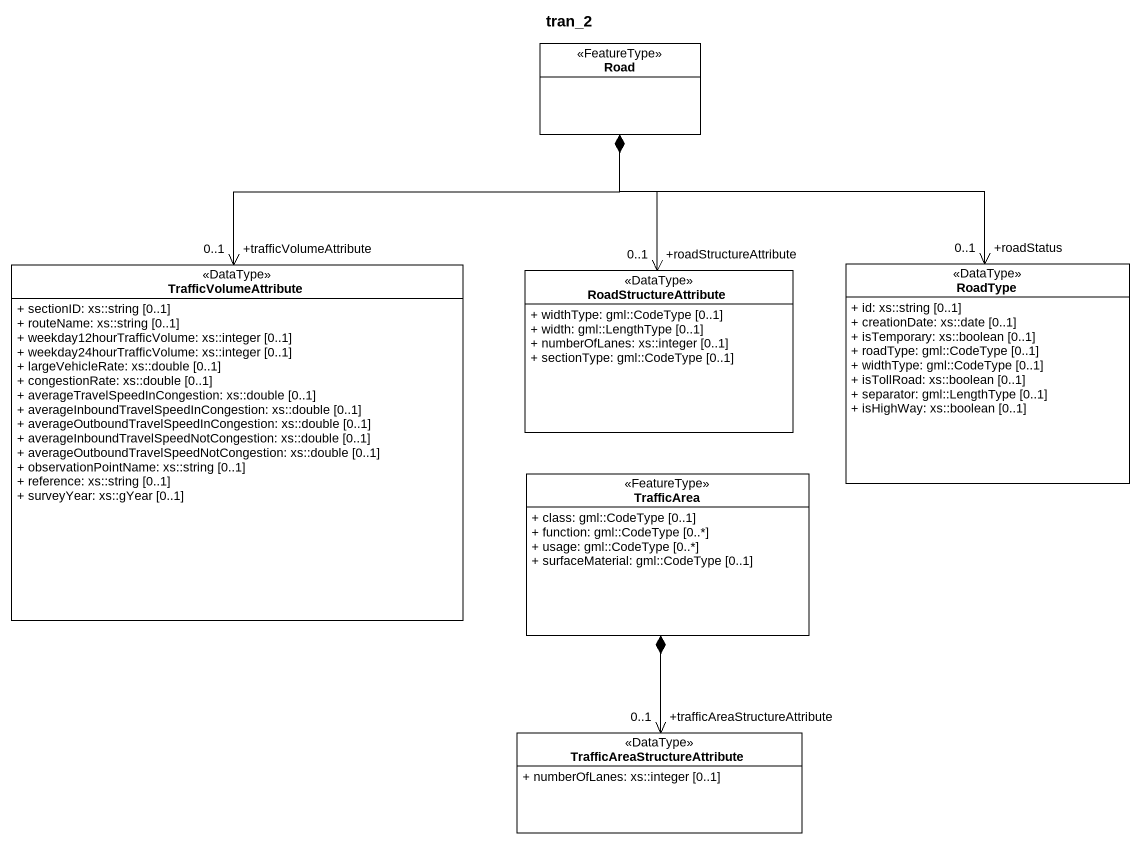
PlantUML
@startuml
title tran_2
hide circle
hide empty members
skinparam classAttributeIconSize 0
class Road <<FeatureType>> #FFFFFF
class TrafficVolumeAttribute <<DataType>> #FFFFFF {
  + sectionID: xs::string [0..1]
  + routeName: xs::string [0..1]
  + weekday12hourTrafficVolume: xs::integer [0..1]
  + weekday24hourTrafficVolume: xs::integer [0..1]
  + largeVehicleRate: xs::double [0..1]
  + congestionRate: xs::double [0..1]
  + averageTravelSpeedInCongestion: xs::double [0..1]
  + averageInboundTravelSpeedInCongestion: xs::double [0..1]
  + averageOutboundTravelSpeedInCongestion: xs::double [0..1]
  + averageInboundTravelSpeedNotCongestion: xs::double [0..1]
  + averageOutboundTravelSpeedNotCongestion: xs::double [0..1]
  + observationPointName: xs::string [0..1]
  + reference: xs::string [0..1]
  + surveyYear: xs::gYear [0..1]
}
class RoadStructureAttribute <<DataType>> #FFFFFF {
  + widthType: gml::CodeType [0..1]
  + width: gml::LengthType [0..1]
  + numberOfLanes: xs::integer [0..1]
  + sectionType: gml::CodeType [0..1]
}
class RoadType <<DataType>> #FFFFFF {
  + id: xs::string [0..1]
  + creationDate: xs::date [0..1]
  + isTemporary: xs::boolean [0..1]
  + roadType: gml::CodeType [0..1]
  + widthType: gml::CodeType [0..1]
  + isTollRoad: xs::boolean [0..1]
  + separator: gml::LengthType [0..1]
  + isHighWay: xs::boolean [0..1]
}
class TrafficArea <<FeatureType>> #FFFFFF {
  + class: gml::CodeType [0..1]
  + function: gml::CodeType [0..*]
  + usage: gml::CodeType [0..*]
  + surfaceMaterial: gml::CodeType [0..1]
}
class "TrafficAreaStructureAttribute" as TrafficAreaStructureAttribut <<DataType>> #FFFFFF {
  + numberOfLanes: xs::integer [0..1]
}
TrafficVolumeAttribute "+trafficVolumeAttribute\n0..1" <-up-* Road
RoadStructureAttribute "+roadStructureAttribute\n0..1" <-up-* Road
RoadType "+roadStatus\n0..1" <-up-* Road
TrafficAreaStructureAttribut "+trafficAreaStructureAttribute\n0..1" <-up-* TrafficArea
@enduml
